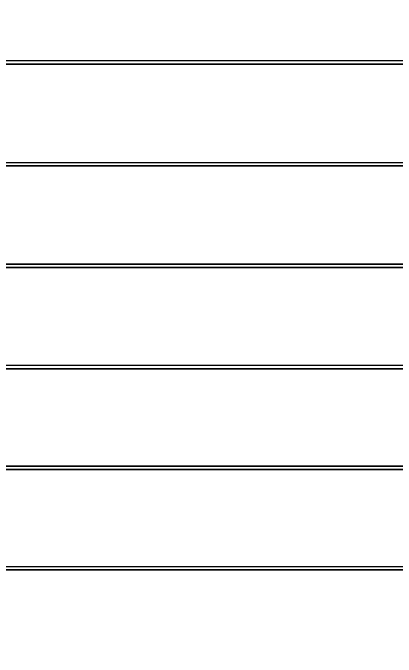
# Model space of a CAD drawing. Header units: inches. Extents: x -38100 to 38100, y 0 to 31750.
# Drawn here: x -35693.5 to -35587.9, y 2686.8 to 2864.3 of the extents above; entities that cross this region are included whole.
import ezdxf

# ---------------------------------------------------------------- set-up
doc = ezdxf.new("R2010")
doc.units = ezdxf.units.IN
doc.header["$LTSCALE"] = 65.185185
doc.header["$MEASUREMENT"] = 0
doc.layers.add('36', color=7, linetype='CONTINUOUS')
doc.layers.add('41', color=7, linetype='CONTINUOUS')

msp = doc.modelspace()

# ---------------------------------------------------------------- linework, layer by layer
at = {"layer": '36', "color": 7, "linetype": 'CONTINUOUS', "true_color": 0xa89b88}
for points in [[(-38100, 6350, -45720), (38100, 6350, -45720), (-38100, 0, -45720), (-38100, 6350, -45720)], [(38100, 6350, -45720), (38100, 0, -45720), (-38100, 0, -45720), (38100, 6350, -45720)]]:
    msp.add_3dface(points, dxfattribs=at)
at = {"layer": '41', "color": 7, "linetype": 'CONTINUOUS', "true_color": 0xa89b88}
for points in [[(38100, 2850.2, 44668.48), (38100, 2878.36, 44686.98), (-38100, 2850.2, 44668.48), (38100, 2850.2, 44668.48)], [(-38100, 2850.2, 44668.48), (38100, 2878.36, 44686.98), (-38100, 2878.36, 44686.98), (-38100, 2850.2, 44668.48)], [(38100, 2822.13, 44649.83), (38100, 2850.2, 44668.48), (-38100, 2822.13, 44649.83), (38100, 2822.13, 44649.83)], [(-38100, 2822.13, 44649.83), (38100, 2850.2, 44668.48), (-38100, 2850.2, 44668.48), (-38100, 2822.13, 44649.83)], [(38100, 2794.16, 44631.04), (38100, 2822.13, 44649.83), (-38100, 2794.16, 44631.04), (38100, 2794.16, 44631.04)], [(-38100, 2794.16, 44631.04), (38100, 2822.13, 44649.83), (-38100, 2822.13, 44649.83), (-38100, 2794.16, 44631.04)], [(38100, 2766.29, 44612.09), (38100, 2794.16, 44631.04), (-38100, 2766.29, 44612.09), (38100, 2766.29, 44612.09)], [(-38100, 2766.29, 44612.09), (38100, 2794.16, 44631.04), (-38100, 2794.16, 44631.04), (-38100, 2766.29, 44612.09)], [(38100, 2738.52, 44593), (38100, 2766.29, 44612.09), (-38100, 2738.52, 44593), (38100, 2738.52, 44593)], [(-38100, 2738.52, 44593), (38100, 2766.29, 44612.09), (-38100, 2766.29, 44612.09), (-38100, 2738.52, 44593)], [(38100, 2710.86, 44573.76), (38100, 2738.52, 44593), (-38100, 2710.86, 44573.76), (38100, 2710.86, 44573.76)], [(-38100, 2710.86, 44573.76), (38100, 2738.52, 44593), (-38100, 2738.52, 44593), (-38100, 2710.86, 44573.76)], [(38100, 2683.29, 44554.38), (38100, 2710.86, 44573.76), (-38100, 2683.29, 44554.38), (38100, 2683.29, 44554.38)], [(-38100, 2683.29, 44554.38), (38100, 2710.86, 44573.76), (-38100, 2710.86, 44573.76), (-38100, 2683.29, 44554.38)]]:
    msp.add_3dface(points, dxfattribs=at)

doc.saveas('drawing.dxf')
